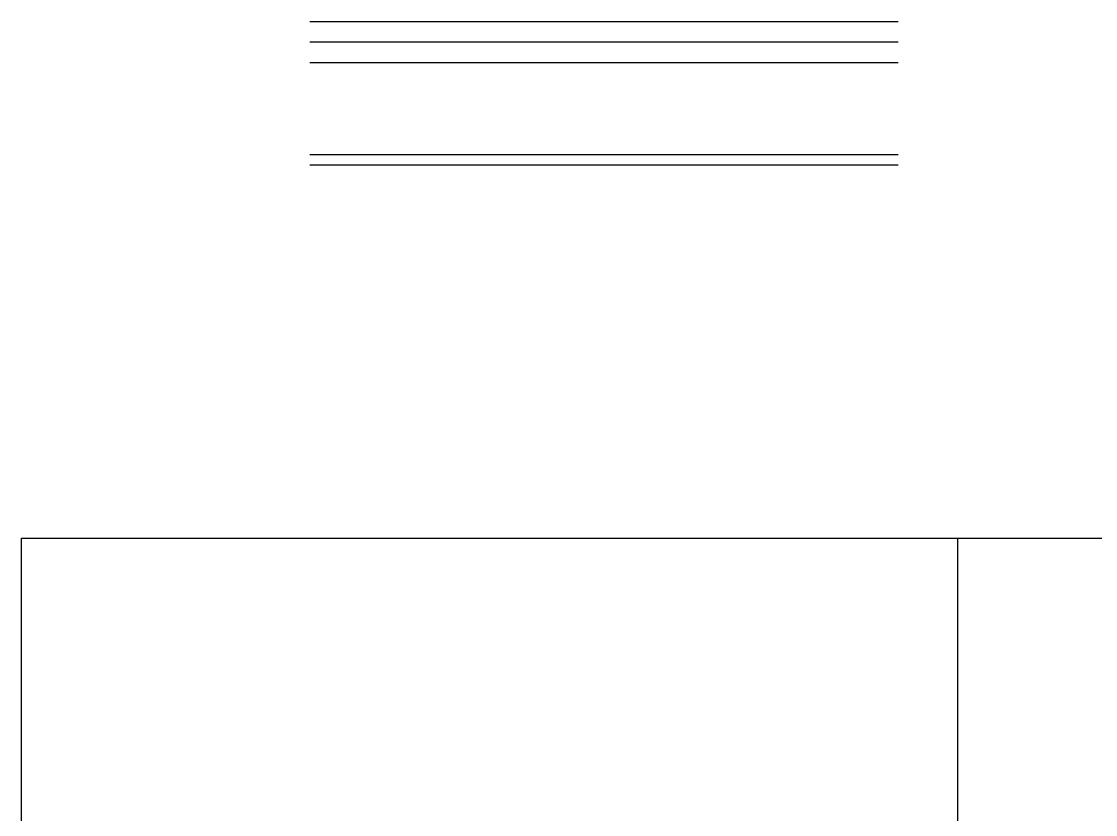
# Model space of a CAD drawing. Header units: inches. Extents: x -324 to 5663, y -491 to 4233.
# Drawn here: x 768 to 3286, y 2373 to 4233 of the extents above; entities that cross this region are included whole.
import ezdxf

# ---------------------------------------------------------------- set-up
doc = ezdxf.new("R2010")
doc.units = ezdxf.units.IN
doc.header["$LTSCALE"] = 48
doc.header["$MEASUREMENT"] = 0
for name, color, linetype in [('1-NRT', 200, 'Continuous'), ('2-BCM', 140, 'Continuous'), ('3-FCM', 190, 'Continuous'), ('X-REF', 8, 'Continuous')]:
    doc.layers.add(name, color=color, linetype=linetype)
doc.layers.add('VP-Window', color=2, linetype='Continuous', plot=False)

msp = doc.modelspace()

# ---------------------------------------------------------------- linework, layer by layer
at = {"layer": '1-NRT'}
msp.add_line((1443.4, 4233), (2823.5, 4233), dxfattribs=at)
msp.add_line((1443.4, 4233), (2823.5, 4233), dxfattribs=at)
at = {"layer": '2-BCM'}
msp.add_line((1443.4, 4185), (2823.5, 4185), dxfattribs=at)
msp.add_line((1443.4, 4185), (2823.5, 4185), dxfattribs=at)
at = {"layer": '3-FCM'}
msp.add_line((1443.4, 4137), (2823.5, 4137), dxfattribs=at)
msp.add_line((1443.4, 4137), (2823.5, 4137), dxfattribs=at)
at = {"layer": 'VP-Window'}
msp.add_line((1443.4, 3921), (2823.5, 3921), dxfattribs=at)
msp.add_line((1443.4, 3921), (2823.5, 3921), dxfattribs=at)
at = {"layer": 'VP-Window', "color": 5}
msp.add_lwpolyline([(767.5, 3021.5), (3467.5, 3021.5), (3467.5, 1021.5), (767.5, 1021.5)], close=True, dxfattribs=at)
at = {"layer": 'VP-Window'}
msp.add_lwpolyline([(2963.5, 3021.5), (5663.5, 3021.5), (5663.5, 1021.5), (2963.5, 1021.5)], close=True, dxfattribs=at)
at = {"layer": 'X-REF'}
msp.add_line((1443.4, 3897), (2823.5, 3897), dxfattribs=at)
msp.add_line((1443.4, 3897), (2823.5, 3897), dxfattribs=at)

doc.saveas('drawing.dxf')
